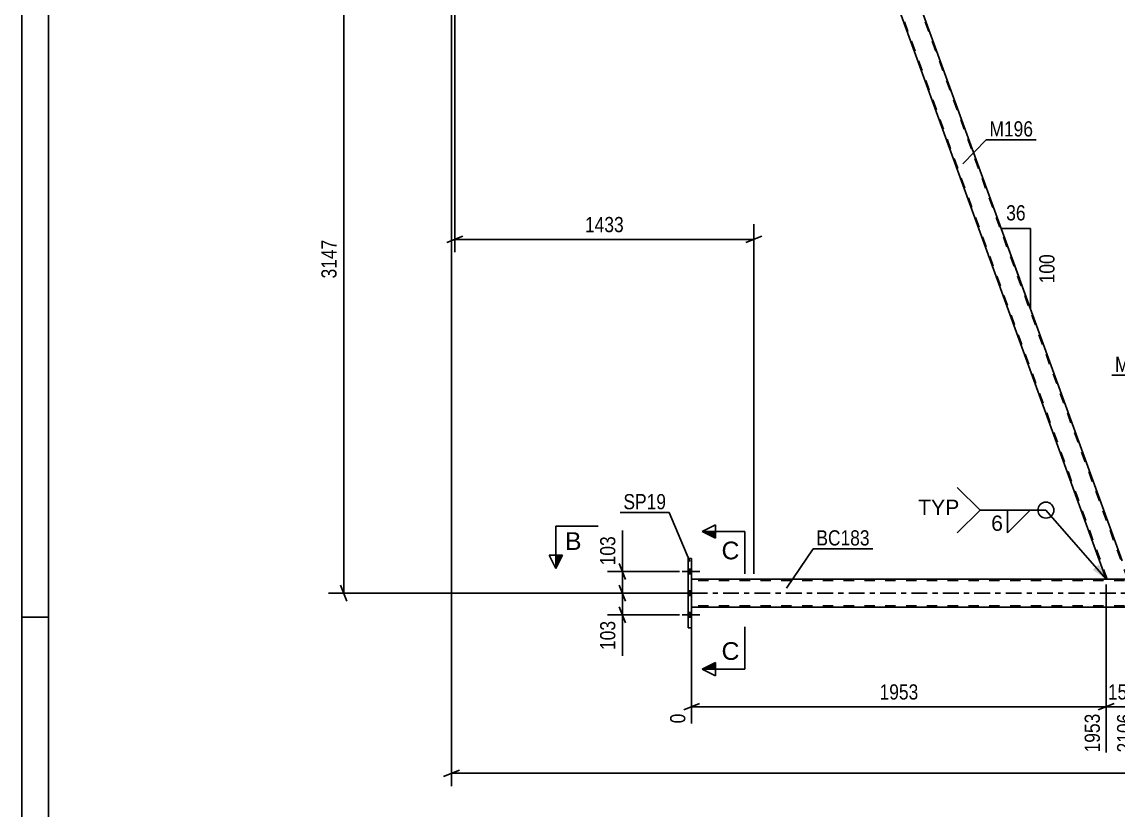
# Model space of a CAD drawing. Header units: millimetres. Extents: x -82 to 759, y -428 to 166.
# Drawn here: x -81.6 to 125, y -166.7 to -18.3 of the extents above; entities that cross this region are included whole.
import ezdxf

# ---------------------------------------------------------------- set-up
doc = ezdxf.new("R2010")
doc.units = ezdxf.units.MM
doc.linetypes.add('DXK_LINE_DOT2', pattern=[3.9198, 1.9599, -1.9599])
doc.linetypes.add('DXK_LINE_DOT3', pattern=[5.9187, 2.979, -0.9799, 0.9799, -0.9799])
doc.styles.add('Arial', font='ARIAL.TTF', dxfattribs={"height": 0.2})
doc.styles.add('Arial Narrow', font='ARIALN.TTF', dxfattribs={"height": 0.2})

# ---------------------------------------------------------------- blocks, each defined once
blk = doc.blocks.new('Unknown-814409776-1133')
at = {"color": 5, "linetype": 'Continuous'}
for p, q in [((-81.58, 165.63), (-81.58, -428.37)), ((-76.58, 160.63), (-76.58, -423.37)), ((-76.58, -130.37), (-81.58, -130.37))]:
    blk.add_line(p, q, dxfattribs=at)
blk = doc.blocks.new('Bolt-814409776-3903 - 3670')
at = {"linetype": 'Continuous'}
for points in [[(44.64, -122.2), (44.64, -121.32), (44, -121.32), (44, -122.2)], [(44.64, -122.2), (44.64, -121.32), (44, -121.32), (44, -122.2)], [(44.64, -122.2), (44.64, -121.32), (44, -121.32), (44, -122.2)], [(44.64, -126.3), (44.64, -125.42), (44, -125.42), (44, -126.3)], [(44.64, -126.3), (44.64, -125.42), (44, -125.42), (44, -126.3)], [(44.64, -130.4), (44.64, -129.52), (44, -129.52), (44, -130.4)], [(44.64, -130.4), (44.64, -129.52), (44, -129.52), (44, -130.4)], [(44.64, -130.4), (44.64, -129.52), (44, -129.52), (44, -130.4)]]:
    blk.add_hatch(color=1, dxfattribs=at).paths.add_polyline_path(points)
at = {"color": 1, "linetype": 'Continuous'}
for p, q in [((42.84, -121.76), (46.16, -121.76)), ((42.84, -121.76), (46.16, -121.76)), ((42.84, -121.76), (46.16, -121.76)), ((44, -121.32), (44.64, -121.32)), ((44, -121.32), (44.64, -121.32)), ((44, -121.32), (44.64, -121.32)), ((44, -122.2), (44.64, -122.2)), ((44, -122.2), (44.64, -122.2)), ((44, -122.2), (44.64, -122.2)), ((42.84, -125.86), (46.16, -125.86)), ((42.84, -125.86), (46.16, -125.86)), ((44, -125.42), (44.64, -125.42)), ((44, -125.42), (44.64, -125.42)), ((44, -126.3), (44.64, -126.3)), ((44, -126.3), (44.64, -126.3)), ((42.84, -129.96), (46.16, -129.96)), ((42.84, -129.96), (46.16, -129.96)), ((42.84, -129.96), (46.16, -129.96)), ((44, -129.52), (44.64, -129.52)), ((44, -129.52), (44.64, -129.52)), ((44, -129.52), (44.64, -129.52)), ((44, -130.4), (44.64, -130.4)), ((44, -130.4), (44.64, -130.4)), ((44, -130.4), (44.64, -130.4))]:
    blk.add_line(p, q, dxfattribs=at)
blk = doc.blocks.new('Part-814409776-3990 - 3670')
at = {"color": 2, "linetype": 'Continuous'}
for p, q in [((203.44, -123.22), (44.64, -123.22)), ((203.44, -128.5), (44.64, -128.5))]:
    blk.add_line(p, q, dxfattribs=at)
at = {"color": 7, "linetype": 'DXK_LINE_DOT2'}
for p, q in [((44.64, -128.5), (44.64, -123.22)), ((659.29, -123.46), (44.64, -123.46)), ((659.29, -128.26), (44.64, -128.26))]:
    blk.add_line(p, q, dxfattribs=at)
at = {"color": 7, "linetype": 'DXK_LINE_DOT3'}
blk.add_line((44.64, -125.86), (659.29, -125.86), dxfattribs=at)
blk = doc.blocks.new('Part-814409776-4035 - 3670')
at = {"color": 2, "linetype": 'Continuous'}
for p, q in [((44, -132.36), (44, -119.36)), ((44, -119.36), (44.64, -119.36)), ((44.64, -119.36), (44.64, -132.36)), ((44.64, -132.36), (44, -132.36))]:
    blk.add_line(p, q, dxfattribs=at)
blk = doc.blocks.new('Part-814409776-4071 - 3670')
at = {"color": 7, "linetype": 'DXK_LINE_DOT2'}
for p, q in [((78.65, -2), (78.67, -2)), ((82.69, -2), (78.65, -2)), ((78.65, -2), (78.79, -2.4)), ((122.94, -123.22), (78.82, -2)), ((126.85, -123.22), (82.73, -2)), ((127.02, -123.22), (125.78, -119.8)), ((127.02, -123.22), (122.77, -123.22))]:
    blk.add_line(p, q, dxfattribs=at)
at = {"color": 2, "linetype": 'Continuous'}
for p, q in [((82.69, -2), (82.65, -2)), ((82.9, -2), (82.69, -2)), ((125.78, -119.8), (82.9, -2)), ((122.77, -123.22), (78.79, -2.4))]:
    blk.add_line(p, q, dxfattribs=at)
blk = doc.blocks.new('StraightDimension-814409776-4997 - 3670')
at = {"color": 7, "linetype": 'Continuous'}
for p, q in [((-0.64, -7.5), (-0.64, -162.19)), ((0.86, -159.19), (-2.14, -160.39)), ((-0.64, -159.79), (670.15, -159.79))]:
    blk.add_line(p, q, dxfattribs=at)
blk = doc.blocks.new('StraightDimension-814409776-5067 - 3670')
at = {"color": 7, "linetype": 'Continuous'}
for p, q in [((122.77, -124.22), (122.77, -155.86)), ((128.87, -124.22), (128.87, -155.86)), ((121.27, -147.85), (124.27, -146.65)), ((130.37, -146.65), (127.37, -147.85)), ((122.77, -147.25), (128.87, -147.25))]:
    blk.add_line(p, q, dxfattribs=at)
at = {"color": 0}
blk.add_wipeout([(129.16, -146.5), (129.16, -142.3), (122.48, -142.3), (122.48, -146.5)], dxfattribs=at)
at = {"color": 0, "linetype": 'Continuous'}
blk.add_wipeout([(128.27, -147.95), (124.07, -147.95), (124.07, -156.46), (128.27, -156.46)], dxfattribs=at)
at = {"color": 3, "style": 'Arial Narrow'}
blk.add_text('153', height=2.863, dxfattribs=at).set_placement((123.08, -145.9))
at = {"color": 3, "linetype": 'Continuous', "style": 'Arial Narrow'}
blk.add_text('2106', height=2.863, rotation=90.0002, dxfattribs=at).set_placement((127.67, -155.86))
blk = doc.blocks.new('StraightDimension-814409776-5050 - 3670')
at = {"color": 7, "linetype": 'Continuous'}
for p, q in [((122.77, -124.22), (122.77, -155.86)), ((44.64, -129.5), (44.64, -150.38)), ((46.14, -146.65), (43.14, -147.85)), ((121.27, -147.85), (124.27, -146.65)), ((44.64, -147.25), (122.77, -147.25))]:
    blk.add_line(p, q, dxfattribs=at)
at = {"color": 0}
blk.add_wipeout([(87.96, -146.5), (87.96, -142.3), (79.45, -142.3), (79.45, -146.5)], dxfattribs=at)
at = {"color": 0, "linetype": 'Continuous'}
for points in [[(44.04, -147.95), (39.84, -147.95), (39.84, -150.98), (44.04, -150.98)], [(122.17, -147.95), (117.97, -147.95), (117.97, -156.46), (122.17, -156.46)]]:
    blk.add_wipeout(points, dxfattribs=at)
at = {"color": 3, "style": 'Arial Narrow'}
blk.add_text('1953', height=2.863, dxfattribs=at).set_placement((80.05, -145.9))
at = {"color": 3, "linetype": 'Continuous', "style": 'Arial Narrow'}
for s, height, p in [('0', 2.86, (43.44, -150.38)), ('1953', 2.863, (121.57, -155.86))]:
    blk.add_text(s, height=height, rotation=90.0002, dxfattribs=at).set_placement(p)
blk = doc.blocks.new('StraightDimension-814409776-4368 - 3670')
at = {"color": 7, "linetype": 'Continuous'}
for p, q in [((42.36, -125.86), (28.75, -125.86)), ((31, -124.36), (32.2, -127.36)), ((31.6, -129.96), (31.6, -125.86)), ((42.36, -129.96), (28.75, -129.96)), ((32.2, -131.46), (31, -128.46))]:
    blk.add_line(p, q, dxfattribs=at)
at = {"color": 0}
blk.add_wipeout([(30.85, -130.49), (26.65, -130.49), (26.65, -137.17), (30.85, -137.17)], dxfattribs=at)
at = {"color": 7, "linetype": 'Continuous'}
blk.add_line((31.6, -129.96), (31.6, -137.69), dxfattribs=at)
blk.add_line((31.6, -129.96), (31.6, -137.69), dxfattribs=at)
at = {"color": 3, "style": 'Arial Narrow'}
blk.add_text('103', height=2.863, rotation=90.0002, dxfattribs=at).set_placement((30.25, -136.57))
blk = doc.blocks.new('StraightDimension-814409776-4378 - 3670')
at = {"color": 7, "linetype": 'Continuous'}
for p, q in [((42.36, -121.76), (28.75, -121.76)), ((31, -120.26), (32.2, -123.26)), ((31.6, -125.86), (31.6, -121.76)), ((42.36, -125.86), (28.75, -125.86)), ((32.2, -127.36), (31, -124.36))]:
    blk.add_line(p, q, dxfattribs=at)
at = {"color": 0}
blk.add_wipeout([(30.85, -114.55), (26.65, -114.55), (26.65, -121.24), (30.85, -121.24)], dxfattribs=at)
at = {"color": 7, "linetype": 'Continuous'}
blk.add_line((31.6, -121.76), (31.6, -114.03), dxfattribs=at)
blk.add_line((31.6, -121.76), (31.6, -114.03), dxfattribs=at)
at = {"color": 3, "style": 'Arial Narrow'}
blk.add_text('103', height=2.863, rotation=90.0002, dxfattribs=at).set_placement((30.25, -120.63))
blk = doc.blocks.new('AngleDimension-814409776-4354 - 3670')
at = {"color": 7, "linetype": 'Continuous'}
for p, q in [((106.48, -66.77), (102.98, -57.16)), ((108.52, -57.16), (102.98, -57.16)), ((108.52, -72.38), (102.98, -57.16)), ((108.52, -72.38), (108.52, -57.16))]:
    blk.add_line(p, q, dxfattribs=at)
at = {"color": 0}
for points in [[(108.18, -56.26), (108.18, -52.06), (103.32, -52.06), (103.32, -56.26)], [(113.62, -61.42), (109.42, -61.42), (109.42, -68.11), (113.62, -68.11)]]:
    blk.add_wipeout(points, dxfattribs=at)
at = {"color": 3, "style": 'Arial Narrow'}
blk.add_text('36', height=2.863, dxfattribs=at).set_placement((103.92, -55.66))
blk.add_text('100', height=2.863, rotation=90.0002, dxfattribs=at).set_placement((113.02, -67.51))
blk = doc.blocks.new('StraightDimension-814409776-4661 - 3670')
at = {"color": 7, "linetype": 'Continuous'}
for p, q in [((0, -3), (0, -61.62)), ((56.38, -122.25), (56.38, -56.37)), ((1.5, -58.62), (-1.5, -59.82)), ((0, -59.22), (56.38, -59.22)), ((54.88, -59.82), (57.88, -58.62))]:
    blk.add_line(p, q, dxfattribs=at)
at = {"color": 0}
blk.add_wipeout([(32.45, -58.47), (32.45, -54.27), (23.93, -54.27), (23.93, -58.47)], dxfattribs=at)
at = {"color": 3, "style": 'Arial Narrow'}
blk.add_text('1433', height=2.863, dxfattribs=at).set_placement((24.53, -57.87))
blk = doc.blocks.new('StraightDimension-814409776-5332 - 3670')
at = {"color": 7, "linetype": 'Continuous'}
for p, q in [((-20.33, -1.5), (-21.53, 1.5)), ((-1.64, 0), (-23.78, 0)), ((-20.93, -125.86), (-20.93, 0)), ((43, -125.86), (-23.78, -125.86)), ((-21.53, -124.36), (-20.33, -127.36))]:
    blk.add_line(p, q, dxfattribs=at)
at = {"color": 0}
blk.add_wipeout([(-21.68, -58.67), (-25.88, -58.67), (-25.88, -67.19), (-21.68, -67.19)], dxfattribs=at)
at = {"color": 3, "style": 'Arial Narrow'}
blk.add_text('3147', height=2.863, rotation=90.0002, dxfattribs=at).set_placement((-22.28, -66.59))
blk = doc.blocks.new('Mark-814409776-3986 - 3670')
at = {"color": 0}
blk.add_wipeout([(78.19, -116.88), (78.19, -113.88), (68.14, -113.88), (68.14, -116.88)], dxfattribs=at)
blk.add_wipeout([(78.19, -116.88), (78.19, -113.88), (68.14, -113.88), (68.14, -116.88)], dxfattribs=at)
at = {"color": 30, "linetype": 'Continuous'}
for p, q in [((62.54, -124.94), (67.54, -117.48)), ((67.54, -117.48), (78.79, -117.48))]:
    blk.add_line(p, q, dxfattribs=at)
at = {"color": 3, "style": 'Arial Narrow'}
blk.add_text('BC183', height=2.863, dxfattribs=at).set_placement((68.14, -116.88))
blk = doc.blocks.new('Mark-814409776-3999 - 3670')
at = {"color": 0}
blk.add_wipeout([(132.66, -84.21), (132.66, -81.21), (124.43, -81.21), (124.43, -84.21)], dxfattribs=at)
blk.add_wipeout([(132.66, -84.21), (132.66, -81.21), (124.43, -81.21), (124.43, -84.21)], dxfattribs=at)
at = {"color": 30, "linetype": 'Continuous'}
for p in [(123.83, -84.81), (136.55, -89)]:
    blk.add_line(p, (133.26, -84.81), dxfattribs=at)
at = {"color": 3, "style": 'Arial Narrow'}
blk.add_text('M177', height=2.863, dxfattribs=at).set_placement((124.43, -84.21))
blk = doc.blocks.new('Mark-814409776-4031 - 3670')
at = {"color": 0}
blk.add_wipeout([(39.82, -110.06), (39.82, -107.06), (31.78, -107.06), (31.78, -110.06)], dxfattribs=at)
blk.add_wipeout([(39.82, -110.06), (39.82, -107.06), (31.78, -107.06), (31.78, -110.06)], dxfattribs=at)
at = {"color": 30, "linetype": 'Continuous'}
for p in [(31.18, -110.66), (44.31, -119.89)]:
    blk.add_line(p, (40.42, -110.66), dxfattribs=at)
at = {"color": 3, "style": 'Arial Narrow'}
blk.add_text('SP19', height=2.863, dxfattribs=at).set_placement((31.78, -110.06))
blk = doc.blocks.new('Mark-814409776-4067 - 3670')
at = {"color": 0}
blk.add_wipeout([(108.99, -39.85), (108.99, -36.85), (100.76, -36.85), (100.76, -39.85)], dxfattribs=at)
blk.add_wipeout([(108.99, -39.85), (108.99, -36.85), (100.76, -36.85), (100.76, -39.85)], dxfattribs=at)
at = {"color": 30, "linetype": 'Continuous'}
for p, q in [((95.75, -44.98), (100.16, -40.45)), ((100.16, -40.45), (109.59, -40.45))]:
    blk.add_line(p, q, dxfattribs=at)
at = {"color": 3, "style": 'Arial Narrow'}
blk.add_text('M196', height=2.863, dxfattribs=at).set_placement((100.76, -39.85))
blk = doc.blocks.new('SectionMark-814409776-5478 - 3670')
at = {"linetype": 'Continuous'}
for points in [[(49.14, -114.24), (49.14, -115.49), (46.64, -114.24)], [(49.14, -138.93), (49.14, -140.18), (46.64, -140.18)]]:
    blk.add_hatch(color=6, dxfattribs=at).paths.add_polyline_path(points)
at = {"color": 6, "linetype": 'Continuous'}
for p, q in [((46.64, -114.24), (49.14, -112.99)), ((49.14, -115.49), (49.14, -112.99)), ((54.64, -114.24), (46.64, -114.24)), ((46.64, -114.24), (49.14, -115.49)), ((46.64, -140.18), (49.14, -138.93)), ((54.64, -140.18), (46.64, -140.18)), ((49.14, -141.43), (46.64, -140.18)), ((49.14, -138.93), (49.14, -141.43))]:
    blk.add_line(p, q, dxfattribs=at)
at = {"color": 0, "linetype": 'Continuous'}
for points in [[(53.64, -119.49), (53.64, -115.99), (50.27, -115.99), (50.27, -119.49)], [(53.64, -138.43), (53.64, -134.93), (50.27, -134.93), (50.27, -138.43)]]:
    blk.add_wipeout(points, dxfattribs=at)
at = {"color": 6, "linetype": 'Continuous'}
for p, q in [((54.64, -114.24), (54.64, -122.24)), ((54.64, -140.18), (54.64, -132.18))]:
    blk.add_line(p, q, dxfattribs=at)
at = {"color": 3, "linetype": 'Continuous', "style": 'Arial'}
for p in [(50.27, -119.49), (50.27, -138.43)]:
    blk.add_text('C', height=3.34, dxfattribs=at).set_placement(p)
blk = doc.blocks.new('SectionMark-814409776-5482 - 3670')
at = {"color": 6, "linetype": 'Continuous'}
for p, q in [((19.02, -113.22), (19.02, -121.22)), ((19.02, -121.22), (17.77, -118.72))]:
    blk.add_line(p, q, dxfattribs=at)
at = {"color": 0, "linetype": 'Continuous'}
blk.add_wipeout([(23.88, -117.72), (23.88, -114.22), (20.77, -114.22), (20.77, -117.72)], dxfattribs=at)
at = {"linetype": 'Continuous'}
blk.add_hatch(color=6, dxfattribs=at).paths.add_polyline_path([(19.02, -118.72), (20.27, -118.72), (19.02, -121.22)])
at = {"color": 6, "linetype": 'Continuous'}
for p, q in [((19.02, -113.22), (27.02, -113.22)), ((20.27, -118.72), (17.77, -118.72)), ((19.02, -121.22), (20.27, -118.72))]:
    blk.add_line(p, q, dxfattribs=at)
at = {"color": 3, "linetype": 'Continuous', "style": 'Arial'}
blk.add_text('B', height=3.34, dxfattribs=at).set_placement((20.77, -117.72))
blk = doc.blocks.new('WeldMark-814409776-5494 - 3670')
at = {"linetype": 'Continuous'}
blk.add_hatch(color=30, dxfattribs=at).paths.add_polyline_path([(121.36, -120.47), (122.77, -123.22), (120.23, -121.45)])
at = {"color": 3, "linetype": 'Continuous'}
for q in [(94.69, -105.93), (94.69, -114.51)]:
    blk.add_line((98.98, -110.22), q, dxfattribs=at)
at = {"color": 30, "linetype": 'Continuous'}
blk.add_line((122.77, -123.22), (111.4, -110.22), dxfattribs=at)
at = {"color": 3, "linetype": 'Continuous'}
for start, end in [(90, 270), (270, 90)]:
    blk.add_arc((111.4, -110.22), 1.5, start, end, dxfattribs=at)
at = {"color": 0}
blk.add_wipeout([(103.5, -114.32), (103.5, -110.92), (100.88, -110.92), (100.88, -114.32)], dxfattribs=at)
at = {"color": 30, "linetype": 'Continuous'}
blk.add_line((98.98, -110.22), (111.4, -110.22), dxfattribs=at)
at = {"color": 3, "linetype": 'Continuous'}
for p, q in [((104.16, -110.22), (108.45, -110.22)), ((108.45, -110.22), (104.16, -114.51)), ((104.16, -114.51), (104.16, -110.22))]:
    blk.add_line(p, q, dxfattribs=at)
at = {"color": 3, "style": 'Arial'}
blk.add_text('6', height=2.87, dxfattribs=at).set_placement((101.08, -114.12))
at = {"color": 0, "linetype": 'Continuous'}
blk.add_wipeout([(95.08, -111.12), (95.08, -108.12), (87.3, -108.12), (87.3, -111.12)], dxfattribs=at)
blk.add_wipeout([(95.08, -111.12), (95.08, -108.12), (87.3, -108.12), (87.3, -111.12)], dxfattribs=at)
at = {"color": 3, "linetype": 'Continuous', "style": 'Arial'}
blk.add_text('TYP', height=2.865, dxfattribs=at).set_placement((87.3, -111.12))

msp = doc.modelspace()

# ---------------------------------------------------------------- block references
for name in ['Unknown-814409776-1133', 'Part-814409776-4071 - 3670', 'Part-814409776-4035 - 3670', 'Bolt-814409776-3903 - 3670', 'Part-814409776-3990 - 3670']:
    msp.add_blockref(name, (0, 0))

# ---------------------------------------------------------------- next in the draw order: block references
msp.add_blockref('StraightDimension-814409776-4997 - 3670', (0, 0))

# ---------------------------------------------------------------- next in the draw order: block references
for name in ['Mark-814409776-4067 - 3670', 'AngleDimension-814409776-4354 - 3670', 'Mark-814409776-3999 - 3670', 'StraightDimension-814409776-5067 - 3670']:
    msp.add_blockref(name, (0, 0))

# ---------------------------------------------------------------- next in the draw order: block references
msp.add_blockref('StraightDimension-814409776-5050 - 3670', (0, 0))

# ---------------------------------------------------------------- next in the draw order: block references
for name in ['Mark-814409776-3986 - 3670', 'StraightDimension-814409776-4368 - 3670']:
    msp.add_blockref(name, (0, 0))

# ---------------------------------------------------------------- next in the draw order: block references
msp.add_blockref('StraightDimension-814409776-4378 - 3670', (0, 0))

# ---------------------------------------------------------------- next in the draw order: block references
msp.add_blockref('StraightDimension-814409776-4661 - 3670', (0, 0))

# ---------------------------------------------------------------- next in the draw order: block references
for name in ['StraightDimension-814409776-5332 - 3670', 'SectionMark-814409776-5478 - 3670']:
    msp.add_blockref(name, (0, 0))

# ---------------------------------------------------------------- next in the draw order: block references
msp.add_blockref('Mark-814409776-4031 - 3670', (0, 0))

# ---------------------------------------------------------------- next in the draw order: block references
msp.add_blockref('SectionMark-814409776-5482 - 3670', (0, 0))

# ---------------------------------------------------------------- next in the draw order: block references
msp.add_blockref('WeldMark-814409776-5494 - 3670', (0, 0))

doc.saveas('drawing.dxf')
